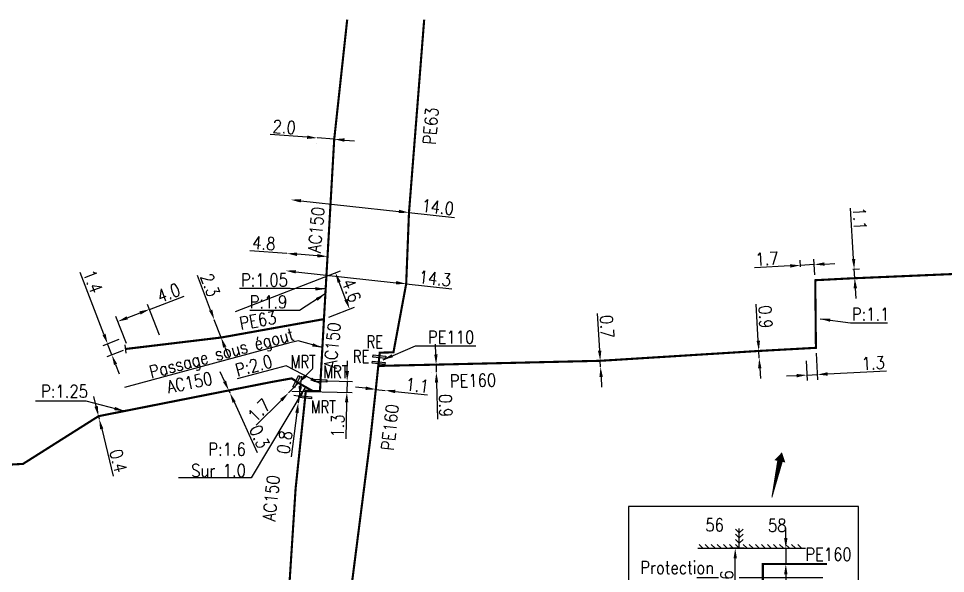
# Model space of a CAD drawing. Header units: millimetres. Extents: x 113999 to 115000, y 123996 to 125006.
# Drawn here: x 114644.8 to 114754, y 124934.8 to 125000.1 of the extents above; entities that cross this region are included whole.
import ezdxf
from ezdxf.enums import TextEntityAlignment as Align

# ---------------------------------------------------------------- set-up
doc = ezdxf.new("R2010")
doc.units = ezdxf.units.MM
doc.header["$PDMODE"] = 34
doc.linetypes.add('L_25_AP', pattern=[2000, 1000, 1000])
doc.linetypes.add('L_25_PE', pattern=[2000, 1000, 1000])
doc.layers.get('0').update_dxf_attribs({"linetype": 'CONTINUOUS'})
doc.layers.get('Defpoints').update_dxf_attribs({"linetype": 'CONTINUOUS'})
for name, color, linetype in [('L_150', 1, 'CONTINUOUS'), ('L_340', 7, 'CONTINUOUS'), ('L_900', 7, 'CONTINUOUS')]:
    doc.layers.add(name, color=color, linetype=linetype)
doc.styles.get("Standard").update_dxf_attribs({"font": 'romans.shx', "width": 0.85})
doc.dimstyles.get("Standard").update_dxf_attribs({"dimtxt": 1.5, "dimasz": 1.2, "dimexe": 0.625, "dimexo": 0.625, "dimgap": 0.25, "dimtad": 1, "dimdec": 1, "dimzin": 0, "dimdsep": 46, "dimtxsty": 'Standard', "dimcen": -0.5, "dimadec": 0, "dimazin": 0, "dimtfac": 1, "dimtdec": 1, "dimtmove": 0, "dimatfit": 3, "dimfxl": 0, "dimtolj": 1, "dimtzin": 0, "dimarcsym": 0})

# ---------------------------------------------------------------- blocks, each defined once
blk = doc.blocks.new('*D127')
at = {"layer": 'Defpoints', "color": 0, "linetype": 'Continuous', "transparency": 16777216}
for p in [(114676.9, 124978.79), (114676.9, 124978.79), (114690.82, 124977.28)]:
    blk.add_point(p, dxfattribs=at)
at = {"layer": 'L_150', "color": 0, "linetype": 'Continuous', "lineweight": -2, "transparency": 16777216}
for p, q in [((114678.09, 124978.66), (114689.63, 124977.41)), ((114690.82, 124977.28), (114696.19, 124976.69))]:
    blk.add_line(p, q, dxfattribs=at)
at = {"layer": 'L_150', "color": 0, "linetype": 'Continuous', "transparency": 16777216}
for points in [[(114678.12, 124978.86), (114678.07, 124978.46), (114676.9, 124978.79)], [(114689.65, 124977.61), (114689.6, 124977.21), (114690.82, 124977.28)]]:
    blk.add_solid(points, dxfattribs=at)
at = {"layer": 'L_150', "color": 0, "linetype": 'Continuous', "transparency": 16777216, "insert": (114694.21, 124977.92), "char_height": 1.5, "attachment_point": 5, "rotation": 353.7927}
blk.add_mtext('\\A1;14.0', dxfattribs=at)
blk = doc.blocks.new('*D128')
at = {"layer": 'Defpoints', "color": 0, "linetype": 'Continuous', "transparency": 16777216}
for p in [(114676.28, 124970.43), (114676.28, 124970.43), (114690.49, 124968.89)]:
    blk.add_point(p, dxfattribs=at)
at = {"layer": 'L_150', "color": 0, "linetype": 'Continuous', "lineweight": -2, "transparency": 16777216}
for p, q in [((114677.47, 124970.3), (114689.3, 124969.02)), ((114690.49, 124968.89), (114695.87, 124968.3))]:
    blk.add_line(p, q, dxfattribs=at)
at = {"layer": 'L_150', "color": 0, "linetype": 'Continuous', "transparency": 16777216}
for points in [[(114677.49, 124970.5), (114677.45, 124970.11), (114676.28, 124970.43)], [(114689.32, 124969.22), (114689.28, 124968.82), (114690.49, 124968.89)]]:
    blk.add_solid(points, dxfattribs=at)
at = {"layer": 'L_150', "color": 0, "linetype": 'Continuous', "transparency": 16777216, "insert": (114693.88, 124969.52), "char_height": 1.5, "attachment_point": 5, "rotation": 353.7927}
blk.add_mtext('\\A1;14.3', dxfattribs=at)
blk = doc.blocks.new('L_340_21')
at = {"linetype": 'Continuous'}
blk.add_hatch(color=0, dxfattribs=at).paths.add_polyline_path([(0.125, 0.75), (-0.125, 0.75), (-0.125, -0.75), (0.125, -0.75)])
at = {"color": 0, "linetype": 'Continuous'}
blk.add_lwpolyline([(-0.125, 0.75), (0.125, 0.75), (0.125, -0.75), (-0.125, -0.75)], close=True, dxfattribs=at)
at = {"color": 0, "linetype": 'Continuous', "width": 0.75}
for tag, height, flags, p in [('RE', 1, 8, (0, 2)), ('DEF_LEG', 1.2, 3, (0, -5)), ('DEF_COUP', 1.2, 3, (0, -7.5)), ('DEF_TYPE', 1.2, 3, (0, -10))]:
    blk.add_attdef(tag, text='', height=height, dxfattribs=dict(at, flags=flags)).set_placement(p, align=Align.MIDDLE)
blk = doc.blocks.new('*D129')
at = {"layer": 'Defpoints', "color": 0, "linetype": 'Continuous', "transparency": 16777216}
for p in [(114676.43, 124972.46), (114676.43, 124972.46), (114681.22, 124972.1)]:
    blk.add_point(p, dxfattribs=at)
at = {"layer": 'L_150', "color": 0, "linetype": 'Continuous', "lineweight": -2, "transparency": 16777216}
for p, q in [((114676.43, 124972.46), (114672.07, 124972.79)), ((114676.38, 124971.84), (114676.38, 124971.84)), ((114680.02, 124972.19), (114677.63, 124972.37)), ((114681.17, 124971.48), (114681.17, 124971.48))]:
    blk.add_line(p, q, dxfattribs=at)
at = {"layer": 'L_150', "color": 0, "linetype": 'Continuous', "transparency": 16777216}
for points in [[(114677.64, 124972.57), (114677.61, 124972.17), (114676.43, 124972.46)], [(114680.03, 124972.39), (114680, 124971.99), (114681.22, 124972.1)]]:
    blk.add_solid(points, dxfattribs=at)
at = {"layer": 'L_150', "color": 0, "linetype": 'Continuous', "transparency": 16777216, "insert": (114673.73, 124973.67), "char_height": 1.5, "attachment_point": 5, "rotation": 355.7365}
blk.add_mtext('\\A1;4.8', dxfattribs=at)
blk = doc.blocks.new('*D130')
at = {"layer": 'Defpoints', "color": 0, "linetype": 'Continuous', "transparency": 16777216}
for p in [(114680.02, 124986.06), (114680.02, 124986.06), (114682.01, 124985.91)]:
    blk.add_point(p, dxfattribs=at)
at = {"layer": 'L_150', "color": 0, "linetype": 'Continuous', "lineweight": -2, "transparency": 16777216}
for p, q in [((114678.82, 124986.15), (114674.46, 124986.48)), ((114682.01, 124985.91), (114680.02, 124986.06)), ((114679.97, 124985.44), (114679.97, 124985.44)), ((114681.97, 124985.29), (114681.97, 124985.29)), ((114683.21, 124985.82), (114684.41, 124985.73))]:
    blk.add_line(p, q, dxfattribs=at)
at = {"layer": 'L_150', "color": 0, "linetype": 'Continuous', "transparency": 16777216}
for points in [[(114678.84, 124986.35), (114678.81, 124985.95), (114680.02, 124986.06)], [(114683.23, 124986.02), (114683.2, 124985.62), (114682.01, 124985.91)]]:
    blk.add_solid(points, dxfattribs=at)
at = {"layer": 'L_150', "color": 0, "linetype": 'Continuous', "transparency": 16777216, "insert": (114676.12, 124987.36), "char_height": 1.5, "attachment_point": 5, "rotation": 355.7328}
blk.add_mtext('\\A1;2.0', dxfattribs=at)
blk = doc.blocks.new('L_340_17')
at = {"linetype": 'Continuous'}
blk.add_hatch(color=0, dxfattribs=at).paths.add_polyline_path([(0.125, 0.75), (-0.125, 0.75), (-0.125, -0.75), (0.125, -0.75)])
at = {"color": 0, "linetype": 'Continuous'}
blk.add_lwpolyline([(-0.125, 0.75), (0.125, 0.75), (0.125, -0.75), (-0.125, -0.75)], close=True, dxfattribs=at)
at = {"color": 0, "linetype": 'Continuous', "width": 0.75}
for tag, height, flags, p in [('MRT', 1.5, 8, (0, 3)), ('DEF_LEG', 1.2, 3, (0, -5)), ('DEF_COUP', 1.2, 3, (0, -7.5)), ('DEF_TYPE', 1.2, 3, (0, -10))]:
    blk.add_attdef(tag, text='', height=height, dxfattribs=dict(at, flags=flags)).set_placement(p, align=Align.MIDDLE)
blk = doc.blocks.new('*D131')
at = {"layer": 'Defpoints', "color": 0, "linetype": 'Continuous', "transparency": 16777216}
for p in [(114678.59, 124955.54), (114677.78, 124954.89), (114677.78, 124954.89)]:
    blk.add_point(p, dxfattribs=at)
at = {"layer": 'L_340', "color": 0, "linetype": 'Continuous', "lineweight": -2, "transparency": 16777216}
for p, q in [((114678.03, 124956.82), (114678.18, 124958.01)), ((114677.97, 124955.62), (114677.25, 124955.72)), ((114677.87, 124955.63), (114677.78, 124954.89)), ((114677.62, 124953.7), (114676.95, 124948.53))]:
    blk.add_line(p, q, dxfattribs=at)
at = {"layer": 'L_340', "color": 0, "linetype": 'Continuous', "transparency": 16777216}
for points in [[(114677.83, 124956.85), (114678.23, 124956.8), (114677.87, 124955.63)], [(114677.42, 124953.73), (114677.82, 124953.68), (114677.78, 124954.89)]]:
    blk.add_solid(points, dxfattribs=at)
at = {"layer": 'L_340', "color": 0, "linetype": 'Continuous', "transparency": 16777216, "insert": (114676.16, 124950.23), "char_height": 1.5, "attachment_point": 5, "rotation": 82.5722}
blk.add_mtext('\\A1;0.8', dxfattribs=at)
blk = doc.blocks.new('*D132')
at = {"layer": 'Defpoints', "color": 0, "linetype": 'Continuous', "transparency": 16777216}
for p in [(114680.4, 124957.48), (114676.39, 124956.28), (114683.5, 124956.11)]:
    blk.add_point(p, dxfattribs=at)
at = {"layer": 'L_340', "color": 0, "linetype": 'Continuous', "lineweight": -2, "transparency": 16777216}
for p, q in [((114683.55, 124958.61), (114683.58, 124959.81)), ((114681.02, 124957.47), (114684.15, 124957.4)), ((114683.53, 124957.41), (114683.5, 124956.11)), ((114677.02, 124956.26), (114684.12, 124956.1)), ((114683.47, 124954.92), (114683.37, 124950.64))]:
    blk.add_line(p, q, dxfattribs=at)
at = {"layer": 'L_340', "color": 0, "linetype": 'Continuous', "transparency": 16777216}
for points in [[(114683.35, 124958.62), (114683.75, 124958.61), (114683.53, 124957.41)], [(114683.27, 124954.92), (114683.67, 124954.91), (114683.5, 124956.11)]]:
    blk.add_solid(points, dxfattribs=at)
at = {"layer": 'L_340', "color": 0, "linetype": 'Continuous', "transparency": 16777216, "insert": (114682.41, 124952.15), "char_height": 1.5, "attachment_point": 5, "rotation": 88.7042}
blk.add_mtext('\\A1;1.3', dxfattribs=at)
blk = doc.blocks.new('*D133')
at = {"layer": 'Defpoints', "color": 0, "linetype": 'Continuous', "transparency": 16777216}
for p in [(114654.24, 124953.3), (114654.32, 124952.96), (114654.32, 124952.96)]:
    blk.add_point(p, dxfattribs=at)
at = {"layer": 'L_150', "color": 0, "linetype": 'Continuous', "lineweight": -2, "transparency": 16777216}
for p, q in [((114653.95, 124954.47), (114653.67, 124955.63)), ((114654.24, 124953.3), (114654.32, 124952.96)), ((114654.61, 124951.79), (114655.98, 124946.22))]:
    blk.add_line(p, q, dxfattribs=at)
at = {"layer": 'L_150', "color": 0, "linetype": 'Continuous', "transparency": 16777216}
for points in [[(114654.15, 124954.51), (114653.76, 124954.42), (114654.24, 124953.3)], [(114654.8, 124951.84), (114654.42, 124951.75), (114654.32, 124952.96)]]:
    blk.add_solid(points, dxfattribs=at)
at = {"layer": 'L_150', "color": 0, "linetype": 'Continuous', "transparency": 16777216, "insert": (114656.56, 124948.03), "char_height": 1.5, "attachment_point": 5, "rotation": 283.7776}
blk.add_mtext('\\A1;0.4', dxfattribs=at)
blk = doc.blocks.new('*D134')
at = {"layer": 'Defpoints', "color": 0, "linetype": 'Continuous', "transparency": 16777216}
for p in [(114669.58, 124956.33), (114669.71, 124956.06), (114669.71, 124956.06)]:
    blk.add_point(p, dxfattribs=at)
at = {"layer": 'L_150', "color": 0, "linetype": 'Continuous', "lineweight": -2, "transparency": 16777216}
for p, q in [((114669.08, 124957.42), (114668.58, 124958.51)), ((114669.58, 124956.33), (114669.71, 124956.06)), ((114670.21, 124954.97), (114672.95, 124949.02))]:
    blk.add_line(p, q, dxfattribs=at)
at = {"layer": 'L_150', "color": 0, "linetype": 'Continuous', "transparency": 16777216}
for points in [[(114669.26, 124957.5), (114668.9, 124957.33), (114669.58, 124956.33)], [(114670.39, 124955.05), (114670.03, 124954.88), (114669.71, 124956.06)]]:
    blk.add_solid(points, dxfattribs=at)
at = {"layer": 'L_150', "color": 0, "linetype": 'Continuous', "transparency": 16777216, "insert": (114673.19, 124950.87), "char_height": 1.5, "attachment_point": 5, "rotation": 294.7395}
blk.add_mtext('\\A1;0.3', dxfattribs=at)
blk = doc.blocks.new('*D135')
at = {"layer": 'Defpoints', "color": 0, "linetype": 'Continuous', "transparency": 16777216}
for p in [(114660.25, 124965.88), (114661.63, 124962.27), (114657.74, 124961.25)]:
    blk.add_point(p, dxfattribs=at)
at = {"layer": 'L_340', "color": 0, "linetype": 'Continuous', "lineweight": -2, "transparency": 16777216}
for p, q in [((114660.25, 124965.88), (114664.33, 124967.45)), ((114661.41, 124962.85), (114660.02, 124966.47)), ((114657.63, 124964.88), (114659.13, 124965.45)), ((114657.52, 124961.84), (114656.29, 124965.03))]:
    blk.add_line(p, q, dxfattribs=at)
at = {"layer": 'L_340', "color": 0, "linetype": 'Continuous', "transparency": 16777216}
for points in [[(114659.05, 124965.64), (114659.2, 124965.27), (114660.25, 124965.88)], [(114657.56, 124965.07), (114657.7, 124964.69), (114656.51, 124964.45)]]:
    blk.add_solid(points, dxfattribs=at)
at = {"layer": 'L_340', "color": 0, "linetype": 'Continuous', "transparency": 16777216, "insert": (114662.49, 124967.82), "char_height": 1.5, "attachment_point": 5, "rotation": 21.0245}
blk.add_mtext('\\A1;4.0', dxfattribs=at)
blk = doc.blocks.new('*D136')
at = {"layer": 'Defpoints', "color": 0, "linetype": 'Continuous', "transparency": 16777216}
for p in [(114667.88, 124964.66), (114667.88, 124964.66), (114668.68, 124962.56)]:
    blk.add_point(p, dxfattribs=at)
at = {"layer": 'L_150', "color": 0, "linetype": 'Continuous', "lineweight": -2, "transparency": 16777216}
for p, q in [((114667.45, 124965.78), (114665.89, 124969.86)), ((114668.68, 124962.56), (114667.88, 124964.66)), ((114669.11, 124961.44), (114669.54, 124960.32))]:
    blk.add_line(p, q, dxfattribs=at)
at = {"layer": 'L_150', "color": 0, "linetype": 'Continuous', "transparency": 16777216}
for points in [[(114667.64, 124965.85), (114667.26, 124965.71), (114667.88, 124964.66)], [(114669.3, 124961.51), (114668.92, 124961.37), (114668.68, 124962.56)]]:
    blk.add_solid(points, dxfattribs=at)
at = {"layer": 'L_150', "color": 0, "linetype": 'Continuous', "transparency": 16777216, "insert": (114667.39, 124968.74), "char_height": 1.5, "attachment_point": 5, "rotation": 290.9355}
blk.add_mtext('\\A1;2.3', dxfattribs=at)
blk = doc.blocks.new('*D137')
at = {"layer": 'Defpoints', "color": 0, "linetype": 'Continuous', "transparency": 16777216}
for p in [(114682.16, 124970.19), (114669.79, 124965.39), (114680.8, 124964.73)]:
    blk.add_point(p, dxfattribs=at)
at = {"layer": 'L_150', "color": 0, "linetype": 'Continuous', "lineweight": -2, "transparency": 16777216}
for p, q in [((114670.38, 124965.62), (114682.74, 124970.42)), ((114683.39, 124967.02), (114682.59, 124969.08)), ((114681.38, 124964.96), (114684.41, 124966.13))]:
    blk.add_line(p, q, dxfattribs=at)
at = {"layer": 'L_150', "color": 0, "linetype": 'Continuous', "transparency": 16777216}
for points in [[(114682.78, 124969.15), (114682.41, 124969), (114682.16, 124970.19)], [(114683.58, 124967.1), (114683.2, 124966.95), (114683.82, 124965.91)]]:
    blk.add_solid(points, dxfattribs=at)
at = {"layer": 'L_150', "color": 0, "linetype": 'Continuous', "transparency": 16777216, "insert": (114684.05, 124968.1), "char_height": 1.5, "attachment_point": 5, "rotation": 291.2219}
blk.add_mtext('\\A1;4.6', dxfattribs=at)
blk = doc.blocks.new('*D151')
at = {"layer": 'Defpoints', "color": 0, "linetype": 'Continuous', "transparency": 16777216}
for p in [(114686.91, 124956.46), (114688, 124956.34), (114688, 124956.34)]:
    blk.add_point(p, dxfattribs=at)
at = {"layer": 'L_150', "color": 0, "linetype": 'Continuous', "lineweight": -2, "transparency": 16777216}
for p, q in [((114685.71, 124956.59), (114684.52, 124956.72)), ((114686.91, 124956.46), (114688, 124956.34)), ((114689.19, 124956.21), (114693, 124955.8))]:
    blk.add_line(p, q, dxfattribs=at)
at = {"layer": 'L_150', "color": 0, "linetype": 'Continuous', "transparency": 16777216}
for points in [[(114685.74, 124956.79), (114685.69, 124956.39), (114686.91, 124956.46)], [(114689.22, 124956.41), (114689.17, 124956.01), (114688, 124956.34)]]:
    blk.add_solid(points, dxfattribs=at)
at = {"layer": 'L_150', "color": 0, "linetype": 'Continuous', "transparency": 16777216, "insert": (114691.8, 124956.93), "char_height": 1.5, "attachment_point": 5, "rotation": 353.8137}
blk.add_mtext('\\A1;1.1', dxfattribs=at)
blk = doc.blocks.new('*D152')
at = {"layer": 'Defpoints', "color": 0, "linetype": 'Continuous', "transparency": 16777216}
for p in [(114694.02, 124959.37), (114694.04, 124958.47), (114694.04, 124958.47)]:
    blk.add_point(p, dxfattribs=at)
at = {"layer": 'L_150', "color": 0, "linetype": 'Continuous', "lineweight": -2, "transparency": 16777216}
for p, q in [((114693.99, 124960.57), (114693.96, 124961.77)), ((114693.4, 124959.35), (114693.4, 124959.35)), ((114694.02, 124959.37), (114694.04, 124958.47)), ((114693.42, 124958.45), (114693.42, 124958.45)), ((114694.07, 124957.27), (114694.18, 124952.96))]:
    blk.add_line(p, q, dxfattribs=at)
at = {"layer": 'L_150', "color": 0, "linetype": 'Continuous', "transparency": 16777216}
for points in [[(114694.19, 124960.57), (114693.79, 124960.56), (114694.02, 124959.37)], [(114694.27, 124957.27), (114693.87, 124957.26), (114694.04, 124958.47)]]:
    blk.add_solid(points, dxfattribs=at)
at = {"layer": 'L_150', "color": 0, "linetype": 'Continuous', "transparency": 16777216, "insert": (114695.14, 124954.54), "char_height": 1.5, "attachment_point": 5, "rotation": 271.4025}
blk.add_mtext('\\A1;0.9', dxfattribs=at)
blk = doc.blocks.new('*D153')
at = {"layer": 'Defpoints', "color": 0, "linetype": 'Continuous', "transparency": 16777216}
for p in [(114713.35, 124959.82), (114713.39, 124959.12), (114713.39, 124959.12)]:
    blk.add_point(p, dxfattribs=at)
at = {"layer": 'L_150', "color": 0, "linetype": 'Continuous', "lineweight": -2, "transparency": 16777216}
for p, q in [((114713.29, 124961.02), (114713.05, 124965.38)), ((114713.39, 124959.12), (114713.35, 124959.82)), ((114713.46, 124957.92), (114713.52, 124956.72))]:
    blk.add_line(p, q, dxfattribs=at)
at = {"layer": 'L_150', "color": 0, "linetype": 'Continuous', "transparency": 16777216}
for points in [[(114713.49, 124961.03), (114713.09, 124961.01), (114713.35, 124959.82)], [(114713.66, 124957.93), (114713.26, 124957.91), (114713.39, 124959.12)]]:
    blk.add_solid(points, dxfattribs=at)
at = {"layer": 'L_150', "color": 0, "linetype": 'Continuous', "transparency": 16777216, "insert": (114714.14, 124963.85), "char_height": 1.5, "attachment_point": 5, "rotation": 273.1101}
blk.add_mtext('\\A1;0.7', dxfattribs=at)
blk = doc.blocks.new('*D154')
at = {"layer": 'Defpoints', "color": 0, "linetype": 'Continuous', "transparency": 16777216}
for p in [(114732.04, 124960.98), (114732.09, 124960.13), (114732.09, 124960.13)]:
    blk.add_point(p, dxfattribs=at)
at = {"layer": 'L_150', "color": 0, "linetype": 'Continuous', "lineweight": -2, "transparency": 16777216}
for p, q in [((114731.98, 124962.18), (114731.74, 124966.49)), ((114732.09, 124960.13), (114732.04, 124960.98)), ((114732.15, 124958.94), (114732.22, 124957.74))]:
    blk.add_line(p, q, dxfattribs=at)
at = {"layer": 'L_150', "color": 0, "linetype": 'Continuous', "transparency": 16777216}
for points in [[(114732.18, 124962.19), (114731.78, 124962.17), (114732.04, 124960.98)], [(114732.35, 124958.95), (114731.95, 124958.93), (114732.09, 124960.13)]]:
    blk.add_solid(points, dxfattribs=at)
at = {"layer": 'L_150', "color": 0, "linetype": 'Continuous', "transparency": 16777216, "insert": (114732.83, 124964.99), "char_height": 1.5, "attachment_point": 5, "rotation": 273.1087}
blk.add_mtext('\\A1;0.9', dxfattribs=at)
blk = doc.blocks.new('*D155')
at = {"layer": 'Defpoints', "color": 0, "linetype": 'Continuous', "transparency": 16777216}
for p in [(114738.77, 124961.35), (114737.56, 124960.43), (114737.69, 124958.14)]:
    blk.add_point(p, dxfattribs=at)
at = {"layer": 'L_150', "color": 0, "linetype": 'Continuous', "lineweight": -2, "transparency": 16777216}
for p, q in [((114737.6, 124959.81), (114737.72, 124957.51)), ((114738.8, 124960.72), (114738.97, 124957.58)), ((114740.14, 124958.27), (114747.07, 124958.65)), ((114736.49, 124958.07), (114735.29, 124958.01)), ((114737.69, 124958.14), (114738.94, 124958.2))]:
    blk.add_line(p, q, dxfattribs=at)
at = {"layer": 'L_150', "color": 0, "linetype": 'Continuous', "transparency": 16777216}
for points in [[(114736.48, 124958.27), (114736.5, 124957.87), (114737.69, 124958.14)], [(114740.13, 124958.47), (114740.15, 124958.07), (114738.94, 124958.2)]]:
    blk.add_solid(points, dxfattribs=at)
at = {"layer": 'L_150', "color": 0, "linetype": 'Continuous', "transparency": 16777216, "insert": (114745.52, 124959.56), "char_height": 1.5, "attachment_point": 5, "rotation": 3.1087}
blk.add_mtext('\\A1;1.3', dxfattribs=at)
blk = doc.blocks.new('*D156')
at = {"layer": 'Defpoints', "color": 0, "linetype": 'Continuous', "transparency": 16777216}
for p in [(114736.93, 124971.06), (114736.98, 124970.25), (114738.69, 124969.31)]:
    blk.add_point(p, dxfattribs=at)
at = {"layer": 'L_150', "color": 0, "linetype": 'Continuous', "lineweight": -2, "transparency": 16777216}
for p, q in [((114738.65, 124969.94), (114738.54, 124971.78)), ((114735.73, 124970.99), (114731.55, 124970.75)), ((114736.94, 124970.87), (114736.9, 124971.68)), ((114738.58, 124971.16), (114736.93, 124971.06)), ((114739.78, 124971.22), (114740.98, 124971.29))]:
    blk.add_line(p, q, dxfattribs=at)
at = {"layer": 'L_150', "color": 0, "linetype": 'Continuous', "transparency": 16777216}
for points in [[(114735.72, 124971.19), (114735.75, 124970.79), (114736.93, 124971.06)], [(114739.77, 124971.42), (114739.79, 124971.02), (114738.58, 124971.16)]]:
    blk.add_solid(points, dxfattribs=at)
at = {"layer": 'L_150', "color": 0, "linetype": 'Continuous', "transparency": 16777216, "insert": (114732.99, 124971.84), "char_height": 1.5, "attachment_point": 5, "rotation": 3.2898}
blk.add_mtext('\\A1;1.7', dxfattribs=at)
blk = doc.blocks.new('*D157')
at = {"layer": 'Defpoints', "color": 0, "linetype": 'Continuous', "transparency": 16777216}
for p in [(114742.47, 124970.56), (114743.28, 124970.61), (114742.53, 124969.51)]:
    blk.add_point(p, dxfattribs=at)
at = {"layer": 'L_150', "color": 0, "linetype": 'Continuous', "lineweight": -2, "transparency": 16777216}
for p, q in [((114743.21, 124971.81), (114742.86, 124977.8)), ((114743.1, 124970.6), (114743.9, 124970.64)), ((114743.16, 124969.55), (114743.96, 124969.6)), ((114743.34, 124969.56), (114743.28, 124970.61)), ((114743.41, 124968.36), (114743.47, 124967.16))]:
    blk.add_line(p, q, dxfattribs=at)
at = {"layer": 'L_150', "color": 0, "linetype": 'Continuous', "transparency": 16777216}
for points in [[(114743.41, 124971.82), (114743.01, 124971.79), (114743.28, 124970.61)], [(114743.61, 124968.37), (114743.21, 124968.35), (114743.34, 124969.56)]]:
    blk.add_solid(points, dxfattribs=at)
at = {"layer": 'L_150', "color": 0, "linetype": 'Continuous', "transparency": 16777216, "insert": (114743.94, 124976.55), "char_height": 1.5, "attachment_point": 5, "rotation": 273.2935}
blk.add_mtext('\\A1;1.1', dxfattribs=at)
blk = doc.blocks.new('*D409')
at = {"layer": 'Defpoints', "color": 0, "linetype": 'Continuous', "transparency": 16777216}
for p in [(114677.79, 124957.21), (114676.63, 124956.04), (114676.63, 124956.04)]:
    blk.add_point(p, dxfattribs=at)
at = {"layer": 'L_150', "color": 0, "linetype": 'Continuous', "lineweight": -2, "transparency": 16777216}
for p, q in [((114678.64, 124958.06), (114679.49, 124958.9)), ((114677.35, 124957.65), (114677.35, 124957.65)), ((114676.19, 124956.48), (114676.19, 124956.48)), ((114677.79, 124957.21), (114676.63, 124956.04)), ((114675.78, 124955.19), (114672.82, 124952.23))]:
    blk.add_line(p, q, dxfattribs=at)
at = {"layer": 'L_150', "color": 0, "linetype": 'Continuous', "transparency": 16777216}
for points in [[(114678.5, 124958.2), (114678.78, 124957.91), (114677.79, 124957.21)], [(114675.64, 124955.33), (114675.92, 124955.05), (114676.63, 124956.04)]]:
    blk.add_solid(points, dxfattribs=at)
at = {"layer": 'L_150', "color": 0, "linetype": 'Continuous', "transparency": 16777216, "insert": (114673.17, 124953.99), "char_height": 1.5, "attachment_point": 5, "rotation": 45}
blk.add_mtext('\\A1;1.7', dxfattribs=at)
blk = doc.blocks.new('*D410')
at = {"layer": 'Defpoints', "color": 0, "linetype": 'Continuous', "transparency": 16777216}
for p in [(114657.24, 124962.56), (114655.31, 124961.82), (114657.74, 124961.25)]:
    blk.add_point(p, dxfattribs=at)
at = {"layer": 'L_340', "color": 0, "linetype": 'Continuous', "lineweight": -2, "transparency": 16777216}
for p, q in [((114654.88, 124962.94), (114652.08, 124970.22)), ((114656.65, 124962.34), (114654.73, 124961.59)), ((114657.16, 124961.03), (114655.23, 124960.29)), ((114655.81, 124960.51), (114655.31, 124961.82)), ((114656.24, 124959.39), (114656.67, 124958.27))]:
    blk.add_line(p, q, dxfattribs=at)
at = {"layer": 'L_340', "color": 0, "linetype": 'Continuous', "transparency": 16777216}
for points in [[(114655.07, 124963.01), (114654.69, 124962.87), (114655.31, 124961.82)], [(114656.43, 124959.46), (114656.06, 124959.32), (114655.81, 124960.51)]]:
    blk.add_solid(points, dxfattribs=at)
at = {"layer": 'L_340', "color": 0, "linetype": 'Continuous', "transparency": 16777216, "insert": (114653.56, 124969.15), "char_height": 1.5, "attachment_point": 5, "rotation": 291.0245}
blk.add_mtext('\\A1;1.4', dxfattribs=at)
blk = doc.blocks.new('L_340_07')
at = {"color": 0, "linetype": 'Continuous', "const_width": 0.25, "flags": 128}
blk.add_lwpolyline([(0, 0), (0.35, 0)], dxfattribs=at)
at = {"color": 0, "linetype": 'Continuous', "flags": 128}
blk.add_lwpolyline([(0.35, -0.5), (0.35, 0.5)], dxfattribs=at)
at = {"color": 0, "linetype": 'Continuous', "width": 0.75, "flags": 3}
for tag, p in [('DEF_LEG', (0.72, -3.47)), ('DEF_COUP', (0.72, -5.97)), ('DEF_TYPE', (0.72, -8.47))]:
    blk.add_attdef(tag, text='', height=1.2, dxfattribs=at).set_placement(p, align=Align.MIDDLE)
blk = doc.blocks.new('*D175')
at = {"layer": 'Defpoints', "color": 0, "linetype": 'Continuous', "transparency": 16777216}
for p in [(114735.22, 124937.74), (114735.22, 124937.74), (114735.22, 124935.88)]:
    blk.add_point(p, dxfattribs=at)
at = {"layer": 'L_900', "color": 0, "linetype": 'Continuous', "lineweight": -2, "transparency": 16777216}
for p, q in [((114735.22, 124938.94), (114735.22, 124940.14)), ((114735.22, 124937.74), (114735.22, 124935.88)), ((114735.22, 124934.68), (114735.22, 124930.85))]:
    blk.add_line(p, q, dxfattribs=at)
at = {"layer": 'L_900', "color": 0, "linetype": 'Continuous', "transparency": 16777216}
for points in [[(114735.02, 124938.94), (114735.42, 124938.94), (114735.22, 124937.74)], [(114735.02, 124934.68), (114735.42, 124934.68), (114735.22, 124935.88)]]:
    blk.add_solid(points, dxfattribs=at)
at = {"layer": 'L_900', "color": 0, "linetype": 'Continuous', "transparency": 16777216, "insert": (114734.22, 124932.17), "char_height": 1.5, "attachment_point": 5, "rotation": 90}
blk.add_mtext('\\A1;1.1', dxfattribs=at)
blk = doc.blocks.new('*D176')
at = {"layer": 'Defpoints', "color": 0, "linetype": 'Continuous', "transparency": 16777216}
for p in [(114729.26, 124937.74), (114730.93, 124937.74), (114731.05, 124929.79)]:
    blk.add_point(p, dxfattribs=at)
at = {"layer": 'L_900', "color": 0, "linetype": 'Continuous', "lineweight": -2, "transparency": 16777216}
for p, q in [((114730.31, 124937.74), (114728.64, 124937.74)), ((114729.26, 124930.99), (114729.26, 124936.54)), ((114730.42, 124929.79), (114728.64, 124929.79))]:
    blk.add_line(p, q, dxfattribs=at)
at = {"layer": 'L_900', "color": 0, "linetype": 'Continuous', "transparency": 16777216}
for points in [[(114729.06, 124936.54), (114729.46, 124936.54), (114729.26, 124937.74)], [(114729.06, 124930.99), (114729.46, 124930.99), (114729.26, 124929.79)]]:
    blk.add_solid(points, dxfattribs=at)
at = {"layer": 'L_900', "color": 0, "linetype": 'Continuous', "transparency": 16777216, "insert": (114728.26, 124933.77), "char_height": 1.5, "attachment_point": 5, "rotation": 90}
blk.add_mtext('\\A1;4.6', dxfattribs=at)
blk = doc.blocks.new('*D177')
at = {"layer": 'Defpoints', "color": 0, "linetype": 'Continuous', "transparency": 16777216}
for p in [(114732.51, 124927.22), (114735.82, 124920.32), (114736.53, 124920.32)]:
    blk.add_point(p, dxfattribs=at)
at = {"layer": 'L_900', "color": 0, "linetype": 'Continuous', "lineweight": -2, "transparency": 16777216}
for p, q in [((114733.14, 124927.22), (114737.16, 124927.22)), ((114736.53, 124926.02), (114736.53, 124921.52)), ((114736.45, 124920.32), (114737.16, 124920.32))]:
    blk.add_line(p, q, dxfattribs=at)
at = {"layer": 'L_900', "color": 0, "linetype": 'Continuous', "transparency": 16777216}
for points in [[(114736.33, 124926.02), (114736.73, 124926.02), (114736.53, 124927.22)], [(114736.33, 124921.52), (114736.73, 124921.52), (114736.53, 124920.32)]]:
    blk.add_solid(points, dxfattribs=at)
at = {"layer": 'L_900', "color": 0, "linetype": 'Continuous', "transparency": 16777216, "insert": (114735.53, 124923.77), "char_height": 1.5, "attachment_point": 5, "rotation": 90}
blk.add_mtext('\\A1;4.2', dxfattribs=at)
blk = doc.blocks.new('*D178')
at = {"layer": 'Defpoints', "color": 0, "linetype": 'Continuous', "transparency": 16777216}
for p in [(114732.51, 124921.83), (114733.68, 124920.32), (114733.68, 124920.32)]:
    blk.add_point(p, dxfattribs=at)
at = {"layer": 'L_900', "color": 0, "linetype": 'Continuous', "lineweight": -2, "transparency": 16777216}
for p, q in [((114733.68, 124923.03), (114733.68, 124924.23)), ((114733.14, 124921.83), (114734.31, 124921.83)), ((114733.68, 124921.83), (114733.68, 124920.32)), ((114733.68, 124919.12), (114733.68, 124914.81))]:
    blk.add_line(p, q, dxfattribs=at)
at = {"layer": 'L_900', "color": 0, "linetype": 'Continuous', "transparency": 16777216}
for points in [[(114733.48, 124923.03), (114733.88, 124923.03), (114733.68, 124921.83)], [(114733.48, 124919.12), (114733.88, 124919.12), (114733.68, 124920.32)]]:
    blk.add_solid(points, dxfattribs=at)
at = {"layer": 'L_900', "color": 0, "linetype": 'Continuous', "transparency": 16777216, "insert": (114732.68, 124916.36), "char_height": 1.5, "attachment_point": 5, "rotation": 90}
blk.add_mtext('\\A1;0.9', dxfattribs=at)
blk = doc.blocks.new('*D179')
at = {"layer": 'Defpoints', "color": 0, "linetype": 'Continuous', "transparency": 16777216}
for p in [(114739.46, 124928.57), (114738.21, 124920.32), (114742.06, 124920.32)]:
    blk.add_point(p, dxfattribs=at)
at = {"layer": 'L_900', "color": 0, "linetype": 'Continuous', "lineweight": -2, "transparency": 16777216}
for p, q in [((114740.08, 124928.57), (114742.69, 124928.57)), ((114742.06, 124927.37), (114742.06, 124921.52)), ((114738.83, 124920.32), (114742.69, 124920.32))]:
    blk.add_line(p, q, dxfattribs=at)
at = {"layer": 'L_900', "color": 0, "linetype": 'Continuous', "transparency": 16777216}
for points in [[(114741.86, 124927.37), (114742.26, 124927.37), (114742.06, 124928.57)], [(114741.86, 124921.52), (114742.26, 124921.52), (114742.06, 124920.32)]]:
    blk.add_solid(points, dxfattribs=at)
at = {"layer": 'L_900', "color": 0, "linetype": 'Continuous', "transparency": 16777216, "insert": (114741.06, 124924.44), "char_height": 1.5, "attachment_point": 5, "rotation": 90}
blk.add_mtext('\\A1;4.7', dxfattribs=at)
blk = doc.blocks.new('*D180')
at = {"layer": 'Defpoints', "color": 0, "linetype": 'Continuous', "transparency": 16777216}
for p in [(114731.05, 124927.22), (114730.36, 124926.02), (114730.36, 124920.32)]:
    blk.add_point(p, dxfattribs=at)
at = {"layer": 'L_900', "color": 0, "linetype": 'Continuous', "lineweight": -2, "transparency": 16777216}
for p, q in [((114729.16, 124926.02), (114724.73, 124926.02)), ((114730.36, 124920.94), (114730.36, 124926.65)), ((114731.05, 124926.02), (114730.36, 124926.02)), ((114731.05, 124926.59), (114731.05, 124925.4)), ((114732.25, 124926.02), (114733.45, 124926.02))]:
    blk.add_line(p, q, dxfattribs=at)
at = {"layer": 'L_900', "color": 0, "linetype": 'Continuous', "transparency": 16777216}
for points in [[(114729.16, 124926.22), (114729.16, 124925.82), (114730.36, 124926.02)], [(114732.25, 124926.22), (114732.25, 124925.82), (114731.05, 124926.02)]]:
    blk.add_solid(points, dxfattribs=at)
at = {"layer": 'L_900', "color": 0, "linetype": 'Continuous', "transparency": 16777216, "insert": (114726.34, 124927.02), "char_height": 1.5, "attachment_point": 5}
blk.add_mtext('\\A1;0.4', dxfattribs=at)
blk = doc.blocks.new('*D181')
at = {"layer": 'Defpoints', "color": 0, "linetype": 'Continuous', "transparency": 16777216}
for p in [(114730.36, 124924.08), (114732.51, 124924.08), (114730.36, 124920.32)]:
    blk.add_point(p, dxfattribs=at)
at = {"layer": 'L_900', "color": 0, "linetype": 'Continuous', "lineweight": -2, "transparency": 16777216}
for p, q in [((114729.16, 124924.08), (114724.97, 124924.08)), ((114730.36, 124920.94), (114730.36, 124924.7)), ((114732.51, 124924.08), (114730.36, 124924.08)), ((114733.71, 124924.08), (114734.91, 124924.08))]:
    blk.add_line(p, q, dxfattribs=at)
at = {"layer": 'L_900', "color": 0, "linetype": 'Continuous', "transparency": 16777216}
for points in [[(114729.16, 124924.28), (114729.16, 124923.88), (114730.36, 124924.08)], [(114733.71, 124924.28), (114733.71, 124923.88), (114732.51, 124924.08)]]:
    blk.add_solid(points, dxfattribs=at)
at = {"layer": 'L_900', "color": 0, "linetype": 'Continuous', "transparency": 16777216, "insert": (114726.47, 124925.08), "char_height": 1.5, "attachment_point": 5}
blk.add_mtext('\\A1;1.2', dxfattribs=at)
blk = doc.blocks.new('L114124DETAIL001')
at = {"layer": 'L_900', "linetype": 'Continuous', "flags": 128}
blk.add_lwpolyline([(114733.58, 124943.73, 0.109, 0.654, 0), (114734.53, 124947.98, 0.654, 0, 0), (114734.76, 124949.04, 0, 1.31, 0), (114734.53, 124947.98, 1.31, 1.31, 0)], format="xyseb", dxfattribs=at)
at = {"layer": 'L_900', "linetype": 'Continuous'}
for points in [[(114716.7, 124913.62), (114743.77, 124913.62), (114743.77, 124942.68), (114716.7, 124942.68)], [(114731.44, 124927.67), (114733.36, 124927.67), (114733.36, 124929.48), (114731.44, 124929.48)]]:
    blk.add_lwpolyline(points, close=True, dxfattribs=at)
at = {"layer": 'L_900', "linetype": 'Continuous', "flags": 128}
for points in [[(114729.74, 124937.74), (114729.74, 124940.09)], [(114729.74, 124939.57), (114729.29, 124940.01)], [(114729.74, 124938.96), (114729.29, 124939.4)], [(114729.74, 124939.57), (114730.18, 124940.01)], [(114729.74, 124938.96), (114730.18, 124939.4)], [(114725.46, 124937.74), (114725.01, 124938.18)], [(114726.17, 124937.74), (114725.72, 124938.18)], [(114726.88, 124937.74), (114726.44, 124938.18)], [(114727.6, 124937.74), (114727.15, 124938.18)], [(114728.31, 124937.74), (114727.86, 124938.18)], [(114729.02, 124937.74), (114728.58, 124938.18)], [(114729.74, 124938.35), (114729.29, 124938.79)], [(114729.74, 124937.74), (114729.29, 124938.18)], [(114729.74, 124938.35), (114730.18, 124938.79)], [(114730.65, 124937.74), (114730.21, 124938.18)], [(114731.37, 124937.74), (114730.92, 124938.18)], [(114732.08, 124937.74), (114731.63, 124938.18)], [(114732.79, 124937.74), (114732.35, 124938.18)], [(114733.5, 124937.74), (114733.06, 124938.18)], [(114734.22, 124937.74), (114733.77, 124938.18)], [(114734.93, 124937.74), (114734.48, 124938.18)], [(114735.64, 124937.74), (114735.2, 124938.18)], [(114736.36, 124937.74), (114735.91, 124938.18)], [(114737.07, 124937.74), (114736.62, 124938.18)], [(114724.85, 124937.74), (114737.56, 124937.74)], [(114724.73, 124934.31), (114727.28, 124934.31)], [(114729.74, 124934.31), (114739.6, 124934.31)], [(114733.36, 124929.17), (114739.45, 124929.17)], [(114733.45, 124927.96), (114733.73, 124929.17)], [(114733.81, 124927.96), (114734.09, 124929.17)], [(114734.17, 124927.96), (114734.45, 124929.17)], [(114734.53, 124927.96), (114734.81, 124929.17)], [(114734.89, 124927.96), (114735.17, 124929.17)], [(114735.26, 124927.96), (114735.53, 124929.17)], [(114735.62, 124927.96), (114735.89, 124929.17)], [(114735.98, 124927.96), (114736.26, 124929.17)], [(114736.34, 124927.96), (114736.62, 124929.17)], [(114736.7, 124927.96), (114736.98, 124929.17)], [(114737.06, 124927.96), (114737.34, 124929.17)], [(114737.43, 124927.96), (114737.7, 124929.17)], [(114737.79, 124927.96), (114738.06, 124929.17)], [(114738.15, 124927.96), (114738.43, 124929.17)], [(114738.51, 124927.96), (114738.79, 124929.17)], [(114738.87, 124927.96), (114739.15, 124929.17)], [(114731.44, 124929.12), (114725.31, 124929.12)], [(114725.5, 124927.92), (114725.77, 124929.12)], [(114725.86, 124927.92), (114726.13, 124929.12)], [(114726.22, 124927.92), (114726.49, 124929.12)], [(114726.58, 124927.92), (114726.86, 124929.12)], [(114726.94, 124927.92), (114727.22, 124929.12)], [(114727.3, 124927.92), (114727.58, 124929.12)], [(114727.66, 124927.92), (114727.94, 124929.12)], [(114728.03, 124927.92), (114728.3, 124929.12)], [(114728.39, 124927.92), (114728.66, 124929.12)], [(114728.75, 124927.92), (114729.03, 124929.12)], [(114729.11, 124927.92), (114729.39, 124929.12)], [(114729.47, 124927.92), (114729.75, 124929.12)], [(114729.83, 124927.92), (114730.11, 124929.12)], [(114730.2, 124927.92), (114730.47, 124929.12)], [(114730.56, 124927.92), (114730.83, 124929.12)], [(114731.44, 124927.92), (114725.31, 124927.92)], [(114733.36, 124927.97), (114739.46, 124927.97)], [(114724.73, 124923.62), (114734.83, 124923.62)], [(114736.96, 124923.62), (114739.6, 124923.62)], [(114720.13, 124920.07), (114728.69, 124920.07), (114728.69, 124917.91)], [(114720.73, 124919.64), (114720.28, 124920.07)], [(114721.44, 124919.64), (114720.99, 124920.07)], [(114722.15, 124919.64), (114721.71, 124920.07)], [(114722.86, 124919.64), (114722.42, 124920.07)], [(114722.93, 124920.07), (114722.93, 124917.93)], [(114723.38, 124919.64), (114722.93, 124920.07)], [(114723.38, 124918.96), (114722.93, 124919.4)], [(114724.09, 124919.64), (114723.64, 124920.07)], [(114724.8, 124919.64), (114724.36, 124920.07)], [(114725.52, 124919.64), (114725.07, 124920.07)], [(114726.23, 124919.64), (114725.78, 124920.07)], [(114726.94, 124919.64), (114726.5, 124920.07)], [(114727.66, 124919.64), (114727.21, 124920.07)], [(114728.37, 124919.64), (114727.92, 124920.07)], [(114730.36, 124920.32), (114730.36, 124917.91)], [(114730.36, 124920.32), (114739.98, 124920.32)], [(114730.81, 124919.88), (114730.36, 124920.32)], [(114730.81, 124919.26), (114730.36, 124919.69)], [(114731.52, 124919.88), (114731.07, 124920.32)], [(114732.23, 124919.88), (114731.79, 124920.32)], [(114732.95, 124919.88), (114732.5, 124920.32)], [(114733.66, 124919.88), (114733.21, 124920.32)], [(114734.37, 124919.88), (114733.93, 124920.32)], [(114735.09, 124919.88), (114734.64, 124920.32)], [(114735.8, 124919.88), (114735.35, 124920.32)], [(114736.51, 124919.88), (114736.07, 124920.32)], [(114737.23, 124919.88), (114736.78, 124920.32)], [(114737.94, 124919.88), (114737.49, 124920.32)], [(114738.65, 124919.88), (114738.21, 124920.32)], [(114739.37, 124919.88), (114738.92, 124920.32)], [(114740.08, 124919.88), (114739.63, 124920.32)], [(114723.38, 124918.35), (114722.93, 124918.79)], [(114723.38, 124917.83), (114722.93, 124918.27)], [(114730.81, 124918.63), (114730.36, 124919.07)], [(114730.81, 124918.05), (114730.36, 124918.49)]]:
    blk.add_lwpolyline(points, dxfattribs=at)
at = {"layer": 'L_900', "color": 1, "linetype": 'Continuous', "const_width": 0.25, "flags": 128}
blk.add_lwpolyline([(114740.08, 124935.88), (114732.51, 124935.88), (114732.51, 124929.79), (114731.05, 124929.79), (114731.05, 124927.22), (114732.51, 124927.22), (114732.51, 124921.83), (114720.48, 124921.83)], dxfattribs=at)
at = {"layer": 'L_900', "color": 1, "linetype": 'Continuous', "width": 0.85}
for p in [(114737.52, 124936.28), (114717.28, 124922.32)]:
    blk.add_text('PE160', height=1.5, dxfattribs=at).set_placement(p)
at = {"layer": 'L_900', "linetype": 'Continuous', "width": 2.4429, "attachment_point": 1}
for s, insert, char_height in [('56', (114725.74, 124941.24), 1.5), ('58', (114733.12, 124941.19), 1.5), ('CV', (114731.72, 124929.04), 1), ('X', (114725.26, 124918.18), 1.5), ('53', (114734.88, 124918.05), 1.5)]:
    blk.add_mtext(s, dxfattribs=dict(at, insert=insert, char_height=char_height))
at = {"layer": 'L_900', "linetype": 'Continuous', "char_height": 1.5, "attachment_point": 9}
for s, insert in [('\\A1;Protection\\PMecanique', (114726.76, 124931.72)), ('\\A1;Egoût', (114722.57, 124928.58))]:
    blk.add_mtext(s, dxfattribs=dict(at, insert=insert))
at = {"layer": 'L_900', "color": 1, "linetype": 'Continuous'}
for base, p1, p2, angle, text, picture, middle in [((114735.22, 124937.74), (114735.22, 124935.88), (114735.22, 124937.74), 270, '1.1', '*D175', (114735.22, 124932.17)), ((114729.26, 124937.74), (114731.05, 124929.79), (114730.93, 124937.74), 270, '4.6', '*D176', (114729.26, 124933.77)), ((114736.53, 124920.32), (114732.51, 124927.22), (114735.82, 124920.32), 90, '4.2', '*D177', (114736.53, 124923.77)), ((114733.68, 124920.32), (114732.51, 124921.83), (114733.68, 124920.32), 90, '0.9', '*D178', (114733.68, 124916.36))]:
    dim = blk.add_linear_dim(base=base, p1=p1, p2=p2, angle=angle, text=text, dimstyle='Standard', dxfattribs=at)
    dim.commit()
    dim.dimension.update_dxf_attribs({"geometry": picture, "text_midpoint": middle, "dimtype": 128})
at = {"layer": 'L_900', "linetype": 'Continuous'}
dim = blk.add_linear_dim(base=(114742.06, 124920.32), p1=(114739.46, 124928.57), p2=(114738.21, 124920.32), angle=90, text='4.7', dimstyle='Standard', dxfattribs=at)
dim.commit()
dim.dimension.update_dxf_attribs({"geometry": '*D179', "text_midpoint": (114742.06, 124924.44), "dimtype": 128})
at = {"layer": 'L_900', "color": 1, "linetype": 'Continuous'}
for base, p1, text, picture, middle in [((114730.36, 124926.02), (114731.05, 124927.22), '0.4', '*D180', (114726.34, 124926.02)), ((114730.36, 124924.08), (114732.51, 124924.08), '1.2', '*D181', (114726.47, 124924.08))]:
    dim = blk.add_linear_dim(base=base, p1=p1, p2=(114730.36, 124920.32), text=text, dimstyle='Standard', dxfattribs=at)
    dim.commit()
    dim.dimension.update_dxf_attribs({"geometry": picture, "text_midpoint": middle, "dimtype": 128})
at = {"layer": 'L_900', "linetype": 'Continuous', "annotation_type": 0, "has_hookline": 1, "hookline_direction": 1}
for points, text_width in [([(114730.55, 124929.5), (114727.59, 124931.89), (114726.39, 124931.89)], 9.41), ([(114725, 124928.63), (114722.32, 124928.44)], 4.98)]:
    blk.add_leader(points, dimstyle='Standard', override={"dimgap": 0.25, "dimtad": 1}, dxfattribs=dict(at, text_width=text_width))

msp = doc.modelspace()

# ---------------------------------------------------------------- linework, layer by layer
at = {"layer": 'L_150', "linetype": 'L_25_AP', "ltscale": 0.5, "const_width": 0.25}
for points in [[(114680.4, 124957.49), (114680.8, 124964.73), (114681.22, 124972.1), (114682.01, 124985.91), (114683.54, 125000)], [(114526.24, 124975.66), (114534.04, 124973.42), (114540.48, 124971.56), (114569.77, 124965.55), (114597.23, 124960.85), (114608.49, 124956.73), (114620.83, 124952.25), (114628.68, 124946.77), (114645.34, 124947.68), (114654.24, 124953.3), (114669.58, 124956.33), (114674.65, 124957.33), (114676.99, 124957.75), (114677.57, 124957.36)], [(114682.85, 124914.02), (114682.47, 124913.92), (114676.57, 124912.3), (114675.34, 124911.96), (114677.46, 124944.77), (114678.59, 124955.54)]]:
    msp.add_lwpolyline(points, dxfattribs=at)
at = {"layer": 'L_150', "linetype": 'L_25_PE', "ltscale": 0.5, "const_width": 0.25}
for points in [[(114687.32, 124960.31), (114687.38, 124960.78), (114688.99, 124960.82), (114690.49, 124968.89), (114690.82, 124977.28), (114692.61, 125000)], [(114687.25, 124959.22), (114694.02, 124959.37), (114713.35, 124959.82), (114732.04, 124960.98), (114738.77, 124961.35), (114738.69, 124969.31), (114742.53, 124969.51), (114778.19, 124971.03), (114799.73, 124972.42), (114822.7, 124973.95), (114827.78, 124974.06)], [(114680.8, 124964.73), (114668.68, 124962.56), (114657.74, 124961.25)], [(114687.25, 124959.58), (114687.32, 124960.31)], [(114682.8, 124914.38), (114682.74, 124914.72), (114682.68, 124915.3), (114682.49, 124918.13), (114682.62, 124922.09), (114686.28, 124950.71), (114686.91, 124956.46), (114687.18, 124959.01), (114687.21, 124959.27), (114687.25, 124959.58)], [(114678.59, 124955.54), (114678.66, 124956.3), (114679.5, 124956.25), (114680.33, 124956.24), (114680.4, 124957.49)], [(114677.57, 124957.36), (114677.79, 124957.21), (114677.79, 124957.21), (114679.5, 124956.25)]]:
    msp.add_lwpolyline(points, dxfattribs=at)

# ---------------------------------------------------------------- block references
at = {"layer": 'L_340'}
ref = msp.add_blockref('L_340_21', (114687.32, 124960.31), dxfattribs=dict(at, rotation=83.8136981843807))
ref.add_attrib('RE', 'RE', dxfattribs={"layer": '0', "color": 0, "linetype": 'Continuous', "height": 1.5, "width": 0.75, "flags": 8}).set_placement((114686.79, 124962.04), align=Align.MIDDLE)
at = {"layer": 'L_340', "ltscale": 0.5, "rotation": 186.8433686711595}
msp.add_blockref('L_340_07', (114657.74, 124961.25), dxfattribs=at)
at = {"layer": 'L_340'}
ref = msp.add_blockref('L_340_21', (114687.25, 124959.58), dxfattribs=dict(at, rotation=83.81369818431118))
ref.add_attrib('RE', 'RE', dxfattribs={"layer": '0', "color": 0, "linetype": 'Continuous', "height": 1.5, "width": 0.75, "flags": 8}).set_placement((114685.18, 124960.32), align=Align.MIDDLE)
ref = msp.add_blockref('L_340_17', (114677.57, 124957.36), dxfattribs=dict(at, rotation=333.5236463208064))
ref.add_attrib('MRT', 'MRT', dxfattribs={"layer": '0', "color": 0, "linetype": 'Continuous', "height": 1.5, "width": 0.75, "flags": 8}).set_placement((114678.35, 124959.72), align=Align.MIDDLE)
ref = msp.add_blockref('L_340_17', (114680.4, 124957.48), dxfattribs=dict(at, rotation=266.6912004702431))
ref.add_attrib('MRT', 'MRT', dxfattribs={"layer": '0', "color": 0, "linetype": 'Continuous', "height": 1.5, "width": 0.75, "flags": 8}).set_placement((114682.18, 124958.52), align=Align.MIDDLE)
ref = msp.add_blockref('L_340_17', (114678.59, 124955.54), dxfattribs=dict(at, rotation=264.0474950054983))
ref.add_attrib('MRT', 'MRT', dxfattribs={"layer": '0', "color": 0, "linetype": 'Continuous', "height": 1.5, "width": 0.75, "flags": 8}).set_placement((114680.72, 124954.39), align=Align.MIDDLE)
at = {"layer": 'L_900'}
msp.add_blockref('L114124DETAIL001', (0, 0), dxfattribs=at)

# ---------------------------------------------------------------- texts
at = {"layer": 'L_150', "linetype": 'Continuous', "width": 0.85}
for s, rotation, p in [('PE63', 85.4996, (114693.96, 124985.24)), ('AC150', 84.5046, (114680.37, 124972.49)), ('PE63', 10.0361, (114670.99, 124963.46)), ('AC150', 84.5046, (114682.27, 124958.88)), ('AC150', 11.5154, (114662.47, 124955.98)), ('PE160', 83.8137, (114689.03, 124949.19)), ('AC150', 84.0475, (114675.05, 124940.88))]:
    msp.add_text(s, height=1.5, rotation=rotation, dxfattribs=at).set_placement(p)
msp.add_text('PE160', height=1.5, rotation=1.3315, dxfattribs=at).set_placement((114698.36, 124957.5), align=Align.MIDDLE)
at = {"layer": 'L_150', "linetype": 'Continuous', "char_height": 1.5}
for s, insert, attachment_point in [('\\A1;P:1.05', (114676.55, 124968.59), 9), ('\\A1;P:1.9', (114676.48, 124966), 9), ('\\A1;P:1.1', (114743, 124966.06), 1), ('\\A1;PE110', (114693.05, 124961.85), 7), ('\\A1;P:1.6\\PSur 1.0', (114671.6, 124946.15), 9)]:
    msp.add_mtext(s, dxfattribs=dict(at, insert=insert, attachment_point=attachment_point))
at = {"layer": 'L_150', "linetype": 'Continuous', "ltscale": 0.5, "insert": (114677.51, 124961.81), "char_height": 1.5, "attachment_point": 9, "rotation": 15.0783}
msp.add_mtext('\\A1;Passage sous égout', dxfattribs=at)
at = {"layer": 'L_150', "linetype": 'Continuous', "insert": (114674.86, 124959.11), "char_height": 1.5, "attachment_point": 9, "rotation": 15.0783}
msp.add_mtext('\\A1;P:2.0', dxfattribs=at)
at = {"layer": 'L_150', "linetype": 'Continuous', "ltscale": 0.5, "insert": (114652.99, 124955.48), "char_height": 1.5, "attachment_point": 9}
msp.add_mtext('\\A1;P:1.25', dxfattribs=at)

# ---------------------------------------------------------------- dimensions: what is measured, and where the dimension line sits
at = {"layer": 'L_150', "linetype": 'Continuous'}
for base, p1, p2, angle, picture, middle in [((114680.02, 124986.06), (114682.01, 124985.91), (114680.02, 124986.06), 355.7328, '*D130', (114676.04, 124986.36)), ((114676.9, 124978.79), (114690.82, 124977.28), (114676.9, 124978.79), 353.7927, '*D127', (114694.1, 124976.92)), ((114743.2764, 124970.6078), (114742.5317, 124969.5132), (114742.4713, 124970.5614), 273.2935, '*D157', (114742.938, 124976.4889)), ((114676.43, 124972.46), (114681.22, 124972.1), (114676.43, 124972.46), 355.7365, '*D129', (114673.65, 124972.67)), ((114736.9326, 124971.0607), (114738.6858, 124969.3131), (114736.9795, 124970.2455), 3.2898, '*D156', (114733.0444, 124970.8372)), ((114676.28, 124970.43), (114690.49, 124968.89), (114676.28, 124970.43), 353.7927, '*D128', (114693.78, 124968.53)), ((114667.88, 124964.66), (114668.68, 124962.56), (114667.88, 124964.66), 290.9355, '*D136', (114666.45, 124968.38)), ((114682.16, 124970.19), (114680.8, 124964.73), (114669.79, 124965.39), 291.2219, '*D137', (114683.11, 124967.74)), ((114732.09, 124960.13), (114732.04, 124960.98), (114732.09, 124960.13), 93.1087, '*D154', (114731.83, 124964.93)), ((114713.39, 124959.12), (114713.35, 124959.82), (114713.39, 124959.12), 93.1101, '*D153', (114713.14, 124963.8)), ((114694.04, 124958.47), (114694.02, 124959.37), (114694.04, 124958.47), 91.4025, '*D152', (114694.14, 124954.51)), ((114737.6896, 124958.1368), (114738.767, 124961.3483), (114737.565, 124960.4318), 3.1087, '*D155', (114745.5735, 124958.565)), ((114669.71, 124956.06), (114669.58, 124956.33), (114669.71, 124956.06), 114.7395, '*D134', (114672.29, 124950.46)), ((114654.3236, 124952.9603), (114654.2403, 124953.3002), (114654.3236, 124952.9603), 103.7776, '*D133', (114655.5908, 124947.7925))]:
    dim = msp.add_linear_dim(base=base, p1=p1, p2=p2, angle=angle, dimstyle='Standard', dxfattribs=at)
    dim.commit()
    dim.dimension.update_dxf_attribs({"geometry": picture, "text_midpoint": middle, "dimtype": 160})
for base, p1, p2, angle, override, picture, middle in [((114676.63, 124956.04), (114677.79, 124957.21), (114676.63, 124956.04), 45, {"dimatfit": 0}, '*D409', (114673.87, 124953.29)), ((114688, 124956.34), (114686.91, 124956.46), (114688, 124956.34), 173.8137, {"dimscale": 1, "dimlfac": 1, "dimlunit": 2}, '*D151', (114691.69, 124955.94))]:
    dim = msp.add_linear_dim(base=base, p1=p1, p2=p2, angle=angle, dimstyle='Standard', override=override, dxfattribs=at)
    dim.commit()
    dim.dimension.update_dxf_attribs({"geometry": picture, "text_midpoint": middle, "dimtype": 160})
at = {"layer": 'L_340', "linetype": 'Continuous'}
for base, p1, p2, angle, picture, middle in [((114655.31, 124961.82), (114657.74, 124961.25), (114657.24, 124962.56), 291.0245, '*D410', (114652.63, 124968.8)), ((114660.25, 124965.88), (114657.74, 124961.25), (114661.63, 124962.27), 201.0245, '*D135', (114662.85, 124966.88)), ((114683.5, 124956.11), (114680.4, 124957.48), (114676.39, 124956.28), 88.7042, '*D132', (114683.41, 124952.13)), ((114677.7771, 124954.891), (114678.5855, 124955.5419), (114677.7771, 124954.891), 82.5722, '*D131', (114677.153, 124950.104))]:
    dim = msp.add_linear_dim(base=base, p1=p1, p2=p2, angle=angle, dimstyle='Standard', dxfattribs=at)
    dim.commit()
    dim.dimension.update_dxf_attribs({"geometry": picture, "text_midpoint": middle, "dimtype": 160})

# ---------------------------------------------------------------- leaders
at = {"layer": 'L_150', "linetype": 'Continuous', "annotation_type": 0, "has_hookline": 1}
for points, hookline_direction, text_width in [([(114680.99, 124968.28), (114676.8, 124968.34)], 1, 5.71), ([(114680.96, 124967.7), (114677.93, 124965.75), (114676.73, 124965.75)], 1, 4.43), ([(114687.76, 124959.94), (114691.6, 124961.6), (114692.8, 124961.6)], 0, 5.65), ([(114678.6, 124956.69), (114672.22, 124946.05), (114671.02, 124946.05)], 1, 7.1)]:
    msp.add_leader(points, dimstyle='Standard', dxfattribs=dict(at, hookline_direction=hookline_direction, text_width=text_width))
at = {"layer": 'L_150', "linetype": 'Continuous', "annotation_type": 0, "has_hookline": 1, "hookline_direction": 0, "text_width": 4.13}
msp.add_leader([(114739.27, 124964.77), (114742.83, 124964.28)], dimstyle='Standard', override={"dimgap": 0.25, "dimtad": 1}, dxfattribs=at)
at = {"layer": 'L_150', "linetype": 'Continuous', "ltscale": 0.5, "annotation_type": 0, "has_hookline": 1, "hookline_direction": 1, "text_width": 19.73, "horizontal_direction": (0.965571, 0.260139, 0)}
msp.add_leader([(114680.61, 124961.37), (114677.77, 124962.19), (114676.61, 124961.88)], dimstyle='Standard', override={"dimgap": 0.25, "dimtad": 1}, dxfattribs=at)
at = {"layer": 'L_150', "linetype": 'Continuous', "annotation_type": 0, "has_hookline": 1, "hookline_direction": 1, "text_width": 4.49, "horizontal_direction": (0.965571, 0.260139, 0)}
msp.add_leader([(114680.35, 124957.13), (114676.33, 124959.24), (114675.17, 124958.93)], dimstyle='Standard', dxfattribs=at)
at = {"layer": 'L_150', "linetype": 'Continuous', "ltscale": 0.5, "annotation_type": 0, "has_hookline": 1, "hookline_direction": 1, "text_width": 5.71}
msp.add_leader([(114657.3, 124953.9), (114652.79, 124955.08)], dimstyle='Standard', override={"dimgap": 0.25, "dimtad": 1}, dxfattribs=at)

doc.saveas('drawing.dxf')
